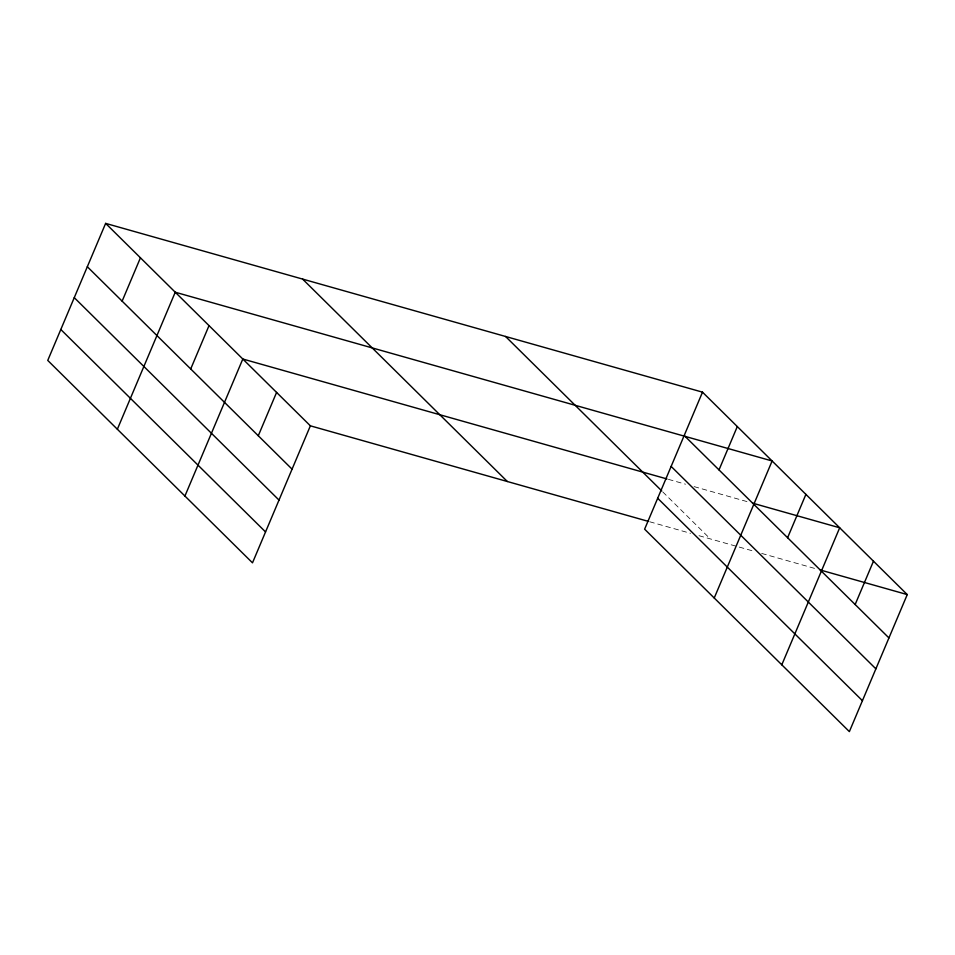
<?xml version="1.0" encoding="UTF-8"?>
<svg xmlns="http://www.w3.org/2000/svg" width="955" height="955" viewBox="0 0 955 955"><rect width="100%" height="100%" fill="white"/><g stroke="black" fill="none" stroke-linecap="round" stroke-linejoin="round"><path stroke-width="0.72" stroke-dasharray="4.78 3.58" d="M668.404 479.35L685.535 484.197M694.094 486.62L748.338 501.96M649.687 521.764L690.549 533.32M699.012 535.707L753.101 550.999M761.66 553.423L815.904 568.762M662.77 491.921L710.281 538.895"/><path stroke-width="1.43" d="M105.635 223.386L47.75 360.417L252.49 562.841L310.375 425.823L105.635 223.386L702.51 392.159L907.25 594.583L849.365 731.614L644.625 529.177L702.51 392.159M122.133 301.147L140.433 257.802M117.358 429.237L175.243 292.218L772.117 460.979L714.233 598.009M190.714 368.952L209.026 325.619M184.924 496.039L242.809 359.02L666.984 478.956M258.28 435.755L276.592 392.421M719.008 469.908L737.308 426.563M787.6 537.725L805.901 494.38M781.799 664.811L839.684 527.781L752.624 503.166M855.155 604.527L873.467 561.182M310.375 425.823L648.278 521.358M820.19 569.968L907.25 594.583M684.198 435.492L888.938 637.928M671.138 466.41L875.878 668.834M505.541 336.458L661.72 490.882M657.685 498.259L862.425 700.695M302.604 279.087L507.344 481.511M87.323 266.732L292.063 469.156M74.263 297.65L279.003 500.074M60.81 329.499L265.55 531.935"/></g></svg>
